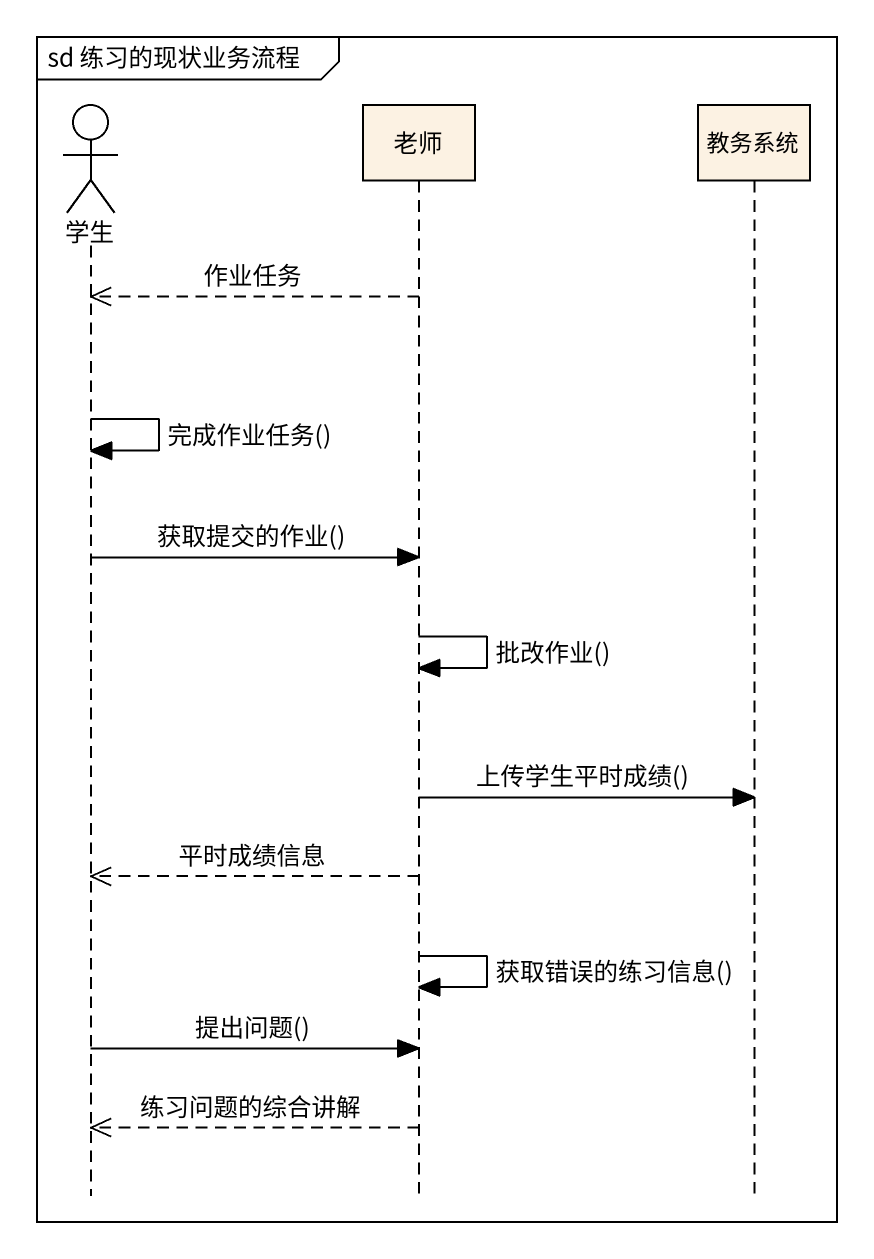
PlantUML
@startuml
mainframe sd 练习的现状业务流程
hide footbox
actor 学生
participant 老师 #FCF2E3
participant 教务系统 #FCF2E3

老师 -->> 学生 : 作业任务
学生 -> 学生 : 完成作业任务()
学生 -> 老师 : 获取提交的作业()
老师 -> 老师 : 批改作业()
老师 -> 教务系统 : 上传学生平时成绩()
老师 -->> 学生 : 平时成绩信息
老师 -> 老师 : 获取错误的练习信息()
学生 -> 老师 : 提出问题()
老师 -->> 学生 : 练习问题的综合讲解
@enduml
